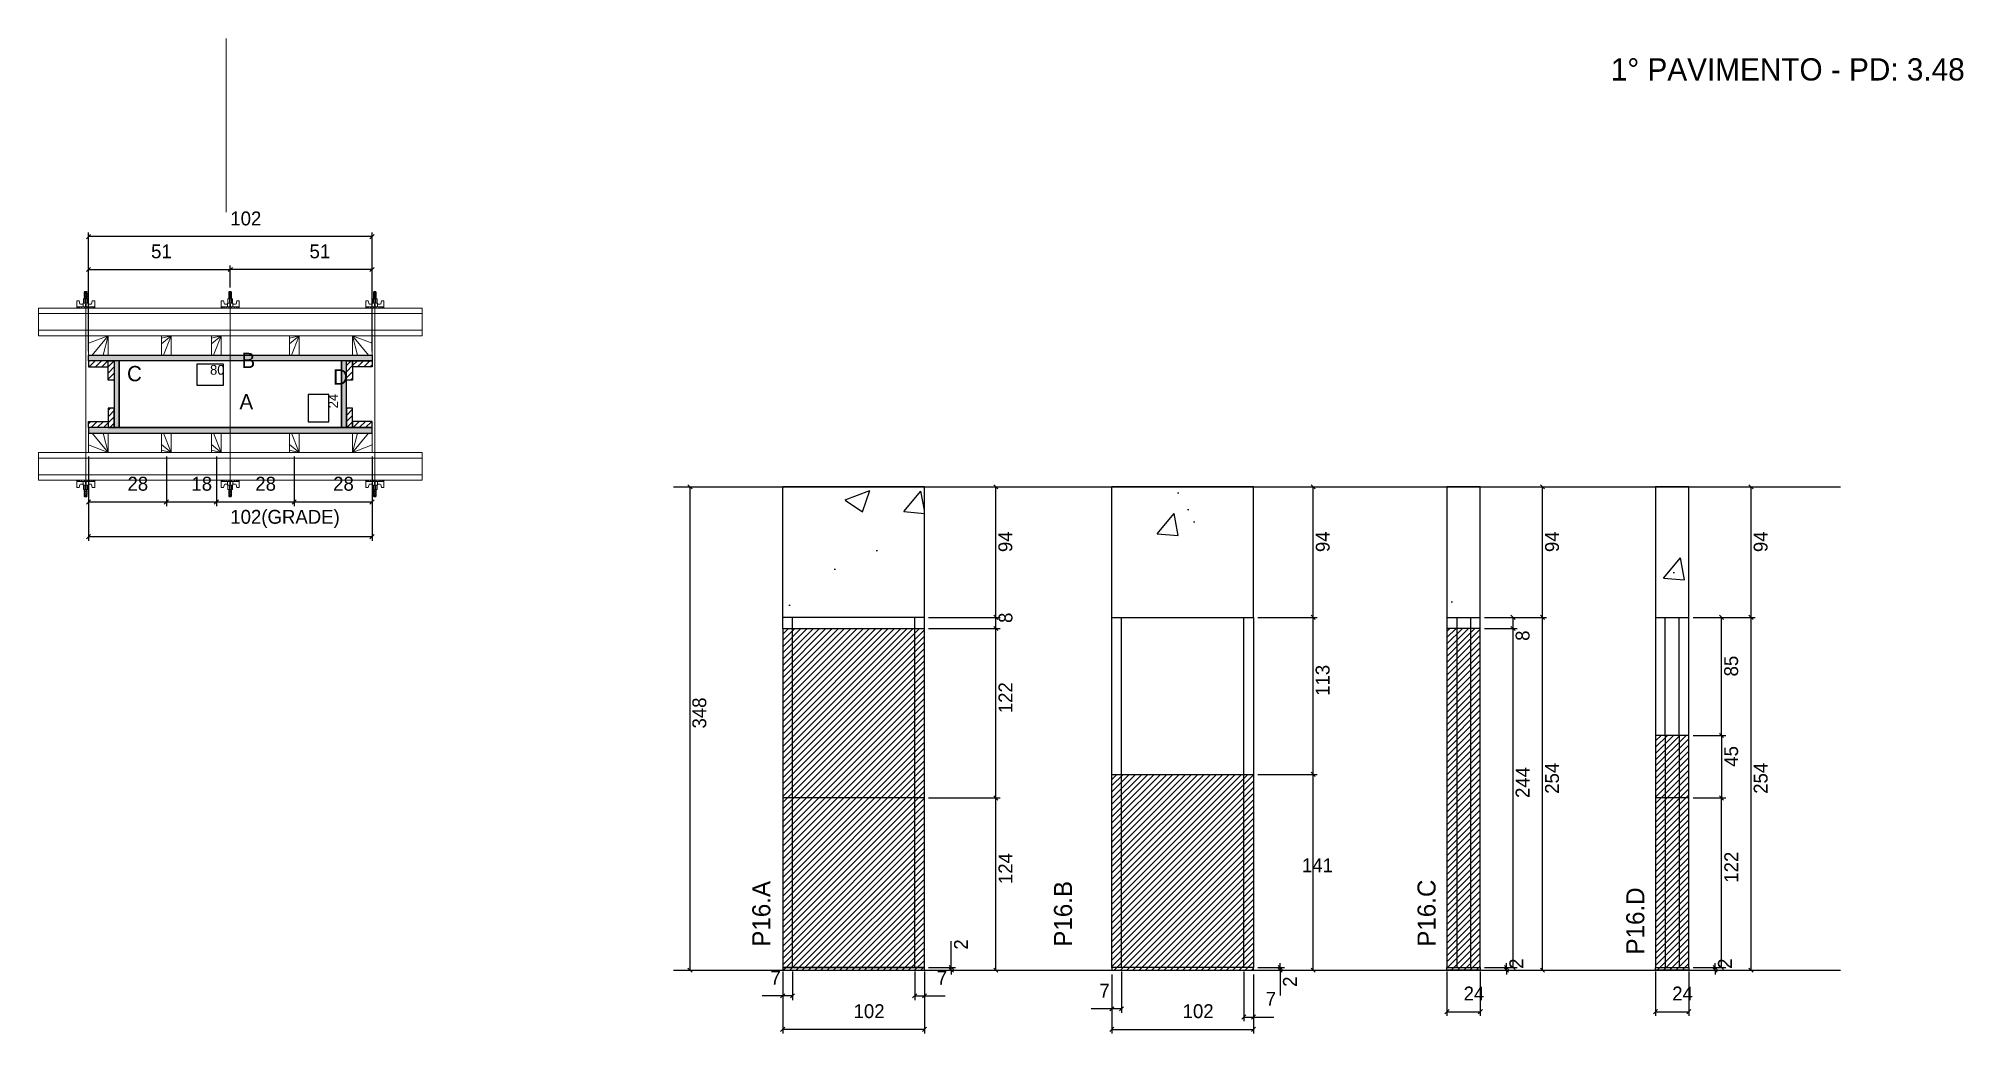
# Model space of a CAD drawing. Header units: metres. Extents: x 7871 to 9256, y 10912 to 11628.
import ezdxf

# ---------------------------------------------------------------- set-up
doc = ezdxf.new("R2010")
doc.units = ezdxf.units.M
for name, color, linetype in [('CHAPA', 7, 'Continuous'), ('COTA', 7, 'Continuous'), ('Hachura', 7, 'Continuous'), ('Madeira', 7, 'Continuous'), ('NOMENCLATURA', 7, 'Continuous'), ('Nível', 7, 'Continuous'), ('Painéis', 7, 'Continuous'), ('Perfil Metálico', 7, 'Continuous'), ('SARR_2.2x7', 7, 'Continuous'), ('SARRAFO', 7, 'Continuous'), ('Texto Seção', 7, 'Continuous'), ('TEXTO_GERAL', 7, 'Continuous')]:
    doc.layers.add(name, color=color, linetype=linetype)

msp = doc.modelspace()

# ---------------------------------------------------------------- hatches: boundary and pattern name
at = {"layer": 'COTA'}
h = msp.add_hatch(dxfattribs=at)
h.set_pattern_fill('AR-CONC')
h.paths.add_polyline_path([(8508.2, 11211.2), (8508.2, 11305.2), (8406.2, 11305.2), (8406.2, 11211.2), (8508.2, 11211.2)])
h = msp.add_hatch(dxfattribs=at)
h.set_pattern_fill('AR-CONC')
h.paths.add_polyline_path([(8745, 11211.2), (8745, 11305.2), (8643, 11305.2), (8643, 11211.2), (8745, 11211.2)])
h = msp.add_hatch(dxfattribs=at)
h.set_pattern_fill('AR-CONC')
h.paths.add_polyline_path([(8884.2, 11211.2), (8908.2, 11211.2), (8908.2, 11305.2), (8884.2, 11305.2), (8884.2, 11211.2)])
h = msp.add_hatch(dxfattribs=at)
h.set_pattern_fill('AR-CONC')
h.paths.add_polyline_path([(9034.3, 11211.2), (9058.3, 11211.2), (9058.3, 11305.2), (9034.3, 11305.2), (9034.3, 11211.2)])
at = {"layer": 'Hachura'}
h = msp.add_hatch(color=7, dxfattribs=at)
h.dxf.hatch_style = 1
h.paths.add_polyline_path([(7906.7, 11395.9), (7906.7, 11399.9), (8110.7, 11399.9), (8110.7, 11395.9), (7906.7, 11395.9)])
h = msp.add_hatch(color=7, dxfattribs=at)
h.dxf.hatch_style = 1
h.paths.add_polyline_path([(7906.7, 11395.9), (7906.7, 11399.9), (8110.7, 11399.9), (8110.7, 11395.9), (7906.7, 11395.9)])
h = msp.add_hatch(dxfattribs=at)
h.set_pattern_fill('ANSI31')
h.paths.add_polyline_path([(7920.7, 11395.9), (7920.7, 11391.5), (7906.7, 11391.5), (7906.7, 11395.9), (7920.7, 11395.9)])
h = msp.add_hatch(dxfattribs=at)
h.set_pattern_fill('ANSI31')
h.paths.add_polyline_path([(7925.1, 11395.9), (7920.7, 11395.9), (7920.7, 11381.9), (7925.1, 11381.9), (7925.1, 11395.9)])
h = msp.add_hatch(color=7, dxfattribs=at)
h.dxf.hatch_style = 1
h.paths.add_polyline_path([(7928.7, 11395.9), (7925.1, 11395.9), (7925.1, 11347.9), (7928.7, 11347.9), (7928.7, 11395.9)])
h = msp.add_hatch(color=7, dxfattribs=at)
h.dxf.hatch_style = 1
h.paths.add_polyline_path([(7928.7, 11395.9), (7925.1, 11395.9), (7925.1, 11347.9), (7928.7, 11347.9), (7928.7, 11395.9)])
h = msp.add_hatch(color=7, dxfattribs=at)
h.dxf.hatch_style = 1
h.paths.add_polyline_path([(8092.3, 11395.9), (8088.7, 11395.9), (8088.7, 11347.9), (8092.3, 11347.9), (8092.3, 11395.9)])
h = msp.add_hatch(color=7, dxfattribs=at)
h.dxf.hatch_style = 1
h.paths.add_polyline_path([(8092.3, 11395.9), (8088.7, 11395.9), (8088.7, 11347.9), (8092.3, 11347.9), (8092.3, 11395.9)])
h = msp.add_hatch(dxfattribs=at)
h.set_pattern_fill('ANSI31')
h.paths.add_polyline_path([(8096.7, 11395.9), (8092.3, 11395.9), (8092.3, 11381.9), (8096.7, 11381.9), (8096.7, 11395.9)])
h = msp.add_hatch(dxfattribs=at)
h.set_pattern_fill('ANSI31')
h.paths.add_polyline_path([(8096.7, 11395.9), (8096.7, 11391.5), (8110.7, 11391.5), (8110.7, 11395.9), (8096.7, 11395.9)])
h = msp.add_hatch(dxfattribs=at)
h.set_pattern_fill('ANSI31')
h.paths.add_polyline_path([(7925.1, 11347.9), (7920.7, 11347.9), (7920.7, 11361.9), (7925.1, 11361.9), (7925.1, 11347.9)])
h = msp.add_hatch(dxfattribs=at)
h.set_pattern_fill('ANSI31')
h.paths.add_polyline_path([(8096.7, 11347.9), (8092.3, 11347.9), (8092.3, 11361.9), (8096.7, 11361.9), (8096.7, 11347.9)])
h = msp.add_hatch(dxfattribs=at)
h.set_pattern_fill('ANSI31')
h.paths.add_polyline_path([(7920.7, 11347.9), (7920.7, 11352.3), (7906.7, 11352.3), (7906.7, 11347.9), (7920.7, 11347.9)])
h = msp.add_hatch(color=7, dxfattribs=at)
h.dxf.hatch_style = 1
h.paths.add_polyline_path([(7906.7, 11347.9), (7906.7, 11343.9), (8110.7, 11343.9), (8110.7, 11347.9), (7906.7, 11347.9)])
h = msp.add_hatch(color=7, dxfattribs=at)
h.dxf.hatch_style = 1
h.paths.add_polyline_path([(7906.7, 11347.9), (7906.7, 11343.9), (8110.7, 11343.9), (8110.7, 11347.9), (7906.7, 11347.9)])
h = msp.add_hatch(dxfattribs=at)
h.set_pattern_fill('ANSI31')
h.paths.add_polyline_path([(8096.7, 11347.9), (8096.7, 11352.3), (8110.7, 11352.3), (8110.7, 11347.9), (8096.7, 11347.9)])
h = msp.add_hatch(dxfattribs=at)
h.set_pattern_fill('ANSI31')
h.paths.add_polyline_path([(8508.2, 10957.2), (8508.2, 11203.2), (8406.2, 11203.2), (8406.2, 10957.2), (8508.2, 10957.2)])
h = msp.add_hatch(dxfattribs=at)
h.set_pattern_fill('ANSI31')
h.paths.add_polyline_path([(8908.2, 10957.2), (8908.2, 11203.2), (8884.2, 11203.2), (8884.2, 10957.2), (8908.2, 10957.2)])
h = msp.add_hatch(dxfattribs=at)
h.set_pattern_fill('ANSI31')
h.paths.add_polyline_path([(9058.3, 10957.2), (9058.3, 11126.2), (9034.3, 11126.2), (9034.3, 10957.2), (9058.3, 10957.2)])
h = msp.add_hatch(dxfattribs=at)
h.set_pattern_fill('ANSI31')
h.paths.add_polyline_path([(8745, 10957.2), (8745, 11098.2), (8643, 11098.2), (8643, 10957.2), (8745, 10957.2)])

# ---------------------------------------------------------------- linework, layer by layer
at = {"layer": 'CHAPA', "color": 1, "lineweight": 25}
for points in [[(7906.7, 11395.9), (7906.7, 11399.9), (8110.7, 11399.9), (8110.7, 11395.9)], [(7906.7, 11395.9), (7906.7, 11399.9), (8110.7, 11399.9), (8110.7, 11395.9)], [(7928.7, 11395.9), (7925.1, 11395.9), (7925.1, 11347.9), (7928.7, 11347.9)], [(7928.7, 11395.9), (7925.1, 11395.9), (7925.1, 11347.9), (7928.7, 11347.9)], [(8092.3, 11395.9), (8088.7, 11395.9), (8088.7, 11347.9), (8092.3, 11347.9)], [(8092.3, 11395.9), (8088.7, 11395.9), (8088.7, 11347.9), (8092.3, 11347.9)], [(7906.7, 11347.9), (7906.7, 11343.9), (8110.7, 11343.9), (8110.7, 11347.9)], [(7906.7, 11347.9), (7906.7, 11343.9), (8110.7, 11343.9), (8110.7, 11347.9)]]:
    msp.add_lwpolyline(points, close=True, dxfattribs=at)
at = {"layer": 'COTA', "color": 0, "lineweight": 25}
for p, q in [((7908.2, 11486.8), (7905.2, 11483.8)), ((8109.2, 11483.8), (8112.2, 11486.8)), ((7908.2, 11463.1), (7905.2, 11460.1)), ((8010.2, 11463.1), (8007.2, 11460.1)), ((8007.2, 11460.1), (8010.2, 11463.1)), ((8109.2, 11460.1), (8112.2, 11463.1)), ((8341, 11303.7), (8338, 11306.7)), ((8561.1, 11303.7), (8558.1, 11306.7)), ((8789.4, 11303.7), (8786.4, 11306.7)), ((8954.4, 11303.7), (8951.4, 11306.7)), ((9104.5, 11303.7), (9101.5, 11306.7)), ((7908.2, 11295.8), (7905.2, 11292.8)), ((7961.2, 11292.8), (7964.2, 11295.8)), ((7964.2, 11295.8), (7961.2, 11292.8)), ((7997.2, 11292.8), (8000.2, 11295.8)), ((8000.2, 11295.8), (7997.2, 11292.8)), ((8053.2, 11292.8), (8056.2, 11295.8)), ((8056.2, 11295.8), (8053.2, 11292.8)), ((8109.2, 11292.8), (8112.2, 11295.8)), ((7908.2, 11270.8), (7905.2, 11267.8)), ((8109.2, 11267.8), (8112.2, 11270.8)), ((8561.1, 11209.7), (8558.1, 11212.7)), ((8558.1, 11212.7), (8561.1, 11209.7)), ((8786.4, 11212.7), (8789.4, 11209.7)), ((8789.4, 11209.7), (8786.4, 11212.7)), ((8933.2, 11209.7), (8930.2, 11212.7)), ((8951.4, 11212.7), (8954.4, 11209.7)), ((8954.4, 11209.7), (8951.4, 11212.7)), ((9083.3, 11209.7), (9080.3, 11212.7)), ((9101.5, 11212.7), (9104.5, 11209.7)), ((9104.5, 11209.7), (9101.5, 11212.7)), ((8561.1, 11201.7), (8558.1, 11204.7)), ((8558.1, 11204.7), (8561.1, 11201.7)), ((8930.2, 11204.7), (8933.2, 11201.7)), ((8933.2, 11201.7), (8930.2, 11204.7)), ((9083.3, 11124.7), (9080.3, 11127.7)), ((9080.3, 11127.7), (9083.3, 11124.7)), ((8786.4, 11099.7), (8789.4, 11096.7)), ((8561.1, 11079.7), (8558.1, 11082.7)), ((8558.1, 11082.7), (8561.1, 11079.7)), ((9080.3, 11082.7), (9083.3, 11079.7)), ((9083.3, 11079.7), (9080.3, 11082.7)), ((8338, 10958.7), (8341, 10955.7)), ((8526, 10960.7), (8529, 10957.7)), ((8529, 10955.7), (8526, 10958.7)), ((8558.1, 10958.7), (8561.1, 10955.7)), ((8762.7, 10960.7), (8765.7, 10957.7)), ((8765.7, 10955.7), (8762.7, 10958.7)), ((8925.6, 10960.7), (8928.6, 10957.7)), ((8928.6, 10955.7), (8925.6, 10958.7)), ((8930.2, 10960.7), (8933.2, 10957.7)), ((8951.4, 10958.7), (8954.4, 10955.7)), ((9075.7, 10960.7), (9078.7, 10957.7)), ((9078.7, 10955.7), (9075.7, 10958.7)), ((9080.3, 10960.7), (9083.3, 10957.7)), ((9101.5, 10958.7), (9104.5, 10955.7)), ((8407.7, 10940.2), (8404.7, 10937.2)), ((8411.7, 10937.2), (8414.7, 10940.2)), ((8502.7, 10940.2), (8499.7, 10937.2)), ((8506.7, 10937.2), (8509.7, 10940.2)), ((8644.5, 10930.9), (8641.5, 10927.9)), ((8648.5, 10927.9), (8651.5, 10930.9)), ((8407.7, 10916.1), (8404.7, 10913.1)), ((8506.7, 10913.1), (8509.7, 10916.1)), ((8739.5, 10925), (8736.5, 10922)), ((8743.5, 10922), (8746.5, 10925)), ((8885.7, 10928.8), (8882.7, 10925.8)), ((8906.7, 10925.8), (8909.7, 10928.8)), ((9035.8, 10928.8), (9032.8, 10925.8)), ((9056.8, 10925.8), (9059.8, 10928.8))]:
    msp.add_line(p, q, dxfattribs=at)
at = {"layer": 'COTA', "color": 241, "lineweight": 25}
for p, q in [((7906.7, 11402.9), (7906.7, 11488.3)), ((8110.7, 11485.3), (7906.7, 11485.3)), ((8110.7, 11402.9), (8110.7, 11488.3)), ((7906.7, 11436.9), (7906.7, 11464.6)), ((7906.7, 11461.6), (8008.7, 11461.6)), ((8008.7, 11448.7), (8008.7, 11464.6)), ((8008.7, 11448.7), (8008.7, 11464.6)), ((8110.7, 11461.6), (8008.7, 11461.6)), ((8110.7, 11436.9), (8110.7, 11464.6)), ((7906.7, 11326.9), (7906.7, 11266.3)), ((7906.7, 11326.9), (7906.7, 11291.3)), ((7962.7, 11326.9), (7962.7, 11291.3)), ((7962.7, 11326.9), (7962.7, 11291.3)), ((7998.7, 11326.9), (7998.7, 11291.3)), ((7998.7, 11326.9), (7998.7, 11291.3)), ((8054.7, 11326.9), (8054.7, 11291.3)), ((8054.7, 11326.9), (8054.7, 11291.3)), ((8110.7, 11326.9), (8110.7, 11266.3)), ((8110.7, 11326.9), (8110.7, 11291.3)), ((8508.2, 11305.2), (8406.2, 11305.2)), ((8406.2, 11211.2), (8406.2, 11305.2)), ((8508.2, 11211.2), (8508.2, 11305.2)), ((8745, 11305.2), (8643, 11305.2)), ((8643, 11211.2), (8643, 11305.2)), ((8745, 11211.2), (8745, 11305.2)), ((7906.7, 11294.3), (7962.7, 11294.3)), ((7962.7, 11294.3), (7998.7, 11294.3)), ((7998.7, 11294.3), (8054.7, 11294.3)), ((8054.7, 11294.3), (8110.7, 11294.3)), ((8110.7, 11269.3), (7906.7, 11269.3))]:
    msp.add_line(p, q, dxfattribs=at)
at = {"layer": 'COTA', "color": 180, "lineweight": 25}
for p, q in [((8003.8, 11393.4), (7984.5, 11393.4)), ((7984.5, 11393.4), (7984.5, 11378.4)), ((8003.8, 11378.4), (8003.8, 11393.4)), ((7984.5, 11378.4), (8003.8, 11378.4)), ((8079.7, 11371.6), (8064.7, 11371.6)), ((8064.7, 11371.6), (8064.7, 11351.9)), ((8079.7, 11351.9), (8079.7, 11371.6)), ((8064.7, 11351.9), (8079.7, 11351.9))]:
    msp.add_line(p, q, dxfattribs=at)
at = {"layer": 'COTA', "color": 4, "lineweight": 25}
for p, q in [((8339.5, 10957.2), (8339.5, 11305.2)), ((8511.2, 11305.2), (8562.6, 11305.2)), ((8559.6, 11211.2), (8559.6, 11305.2)), ((8748, 11305.2), (8790.9, 11305.2)), ((8787.9, 11211.2), (8787.9, 11305.2)), ((8911.2, 11305.2), (8955.9, 11305.2)), ((8952.9, 11211.2), (8952.9, 11305.2)), ((9061.3, 11305.2), (9106, 11305.2)), ((9103, 11211.2), (9103, 11305.2)), ((8511.2, 11211.2), (8562.6, 11211.2)), ((8511.2, 11211.2), (8562.6, 11211.2)), ((8559.6, 11203.2), (8559.6, 11211.2)), ((8748, 11211.2), (8790.9, 11211.2)), ((8748, 11211.2), (8790.9, 11211.2)), ((8787.9, 11098.2), (8787.9, 11211.2)), ((8911.2, 11211.2), (8955.9, 11211.2)), ((8911.2, 11211.2), (8955.9, 11211.2)), ((8911.2, 11211.2), (8934.7, 11211.2)), ((8931.7, 11211.2), (8931.7, 11203.2)), ((8952.9, 10957.2), (8952.9, 11211.2)), ((9061.3, 11211.2), (9106, 11211.2)), ((9061.3, 11211.2), (9106, 11211.2)), ((9061.3, 11211.2), (9084.8, 11211.2)), ((9081.8, 11126.2), (9081.8, 11211.2)), ((9103, 10957.2), (9103, 11211.2)), ((8511.2, 11203.2), (8562.6, 11203.2)), ((8511.2, 11203.2), (8562.6, 11203.2)), ((8559.6, 11081.2), (8559.6, 11203.2)), ((8911.2, 11203.2), (8934.7, 11203.2)), ((8911.2, 11203.2), (8934.7, 11203.2)), ((8931.7, 11203.2), (8931.7, 11188.4)), ((8931.7, 11203.2), (8931.7, 10959.2)), ((9061.3, 11126.2), (9084.8, 11126.2)), ((9061.3, 11126.2), (9084.8, 11126.2)), ((9081.8, 11126.2), (9081.8, 11081.2)), ((8748, 11098.2), (8790.9, 11098.2)), ((8511.2, 11081.2), (8562.6, 11081.2)), ((8511.2, 11081.2), (8562.6, 11081.2)), ((8559.6, 10957.2), (8559.6, 11081.2)), ((9061.3, 11081.2), (9084.8, 11081.2)), ((9061.3, 11081.2), (9084.8, 11081.2)), ((9081.8, 10959.2), (9081.8, 11081.2)), ((8527.5, 10959.2), (8527.5, 10978)), ((8330.6, 10957.2), (8342.5, 10957.2)), ((8511.2, 10959.2), (8530.5, 10959.2)), ((8511.2, 10957.2), (8530.5, 10957.2)), ((8511.2, 10957.2), (8562.6, 10957.2)), ((8527.5, 10957.2), (8527.5, 10959.2)), ((8527.5, 10957.2), (8527.5, 10954.2)), ((8748, 10959.2), (8767.2, 10959.2)), ((8748, 10957.2), (8767.2, 10957.2)), ((8764.2, 10959.2), (8764.2, 10962.2)), ((8764.2, 10959.2), (8764.2, 10957.2)), ((8764.2, 10957.2), (8764.2, 10939.1)), ((8911.2, 10959.2), (8930.1, 10959.2)), ((8911.2, 10959.2), (8934.7, 10959.2)), ((8911.2, 10957.2), (8930.1, 10957.2)), ((8911.2, 10957.2), (8955.9, 10957.2)), ((8927.1, 10959.2), (8927.1, 10962.2)), ((8927.1, 10957.2), (8927.1, 10959.2)), ((8927.1, 10957.2), (8927.1, 10954.2)), ((9061.3, 10959.2), (9080.2, 10959.2)), ((9061.3, 10959.2), (9084.8, 10959.2)), ((9061.3, 10957.2), (9080.2, 10957.2)), ((9061.3, 10957.2), (9106, 10957.2)), ((9077.2, 10959.2), (9077.2, 10962.2)), ((9077.2, 10957.2), (9077.2, 10959.2)), ((9077.2, 10957.2), (9077.2, 10954.2)), ((8406.2, 10956.2), (8406.2, 10911.6)), ((8406.2, 10954.2), (8406.2, 10935.7)), ((8413.2, 10956.2), (8413.2, 10935.7)), ((8501.2, 10956.2), (8501.2, 10935.7)), ((8508.2, 10956.2), (8508.2, 10911.6)), ((8508.2, 10954.2), (8508.2, 10935.7)), ((8643, 10954.2), (8643, 10926.4)), ((8650, 10956.2), (8650, 10926.4)), ((8738, 10956.2), (8738, 10920.5)), ((8745, 10954.2), (8745, 10920.5)), ((8884.2, 10956.2), (8884.2, 10924.3)), ((8908.2, 10956.2), (8908.2, 10924.3)), ((9034.3, 10956.2), (9034.3, 10924.3)), ((9058.3, 10956.2), (9058.3, 10924.3)), ((8406.2, 10938.7), (8391.5, 10938.7)), ((8413.2, 10938.7), (8406.2, 10938.7)), ((8501.2, 10938.7), (8508.2, 10938.7)), ((8508.2, 10938.7), (8523, 10938.7)), ((8643, 10929.4), (8628.2, 10929.4)), ((8650, 10929.4), (8643, 10929.4)), ((8738, 10923.5), (8745, 10923.5)), ((8745, 10923.5), (8759.7, 10923.5)), ((8884.2, 10927.3), (8908.2, 10927.3)), ((9034.3, 10927.3), (9058.3, 10927.3)), ((8508.2, 10914.6), (8406.2, 10914.6))]:
    msp.add_line(p, q, dxfattribs=at)
at = {"layer": 'COTA', "color": 241, "lineweight": 25}
for points in [[(8908.2, 11211.2), (8908.2, 11305.2), (8884.2, 11305.2), (8884.2, 11211.2)], [(9058.3, 11211.2), (9058.3, 11305.2), (9034.3, 11305.2), (9034.3, 11211.2)]]:
    msp.add_lwpolyline(points, dxfattribs=at)
at = {"layer": 'Hachura', "color": 0, "lineweight": 9}
for p, q in [((7905.7, 11443.7), (7903.5, 11444.7)), ((7905.7, 11442.5), (7903.5, 11443.6)), ((7905.7, 11441.3), (7903.5, 11442.4)), ((7903.6, 11445.4), (7904, 11445.7)), ((7903.6, 11445.1), (7903.6, 11445.4)), ((7905.6, 11445.4), (7903.6, 11445.4)), ((7903.6, 11445.1), (7905.6, 11444.1)), ((7903.6, 11445.1), (7905.6, 11444.1)), ((7903.6, 11445), (7905.7, 11443.9)), ((7903.6, 11443.9), (7903.6, 11444.5)), ((7905.6, 11443.6), (7903.6, 11444.5)), ((7903.6, 11443.9), (7905.6, 11442.9)), ((7903.6, 11443.8), (7905.7, 11442.7)), ((7903.6, 11442.7), (7903.6, 11443.4)), ((7905.6, 11442.4), (7903.6, 11443.4)), ((7903.6, 11443.2), (7903.6, 11443.4)), ((7903.6, 11442.7), (7905.6, 11441.8)), ((7903.6, 11442.6), (7905.7, 11441.6)), ((7903.6, 11441.6), (7903.6, 11442.2)), ((7905.6, 11441.2), (7903.6, 11442.2)), ((7904, 11445.7), (7905.2, 11445.7)), ((7905.6, 11444.7), (7904.3, 11445.4)), ((7905.7, 11444.8), (7904.5, 11445.4)), ((7905.1, 11445.4), (7905.7, 11445)), ((7905.6, 11445.4), (7905.2, 11445.7)), ((7905.3, 11445.4), (7905.6, 11445.2)), ((7905.6, 11444.7), (7905.6, 11444.1)), ((7905.6, 11442.9), (7905.6, 11443.6)), ((7905.6, 11442.2), (7905.6, 11442.4)), ((7905.6, 11442.2), (7905.6, 11441.8)), ((8009.7, 11443.7), (8007.5, 11444.7)), ((8009.7, 11442.5), (8007.5, 11443.6)), ((8009.7, 11441.3), (8007.5, 11442.4)), ((8007.6, 11445.4), (8008, 11445.7)), ((8007.6, 11445.1), (8007.6, 11445.4)), ((8009.6, 11445.4), (8007.6, 11445.4)), ((8007.6, 11445.1), (8009.6, 11444.1)), ((8007.6, 11445.1), (8009.6, 11444.1)), ((8007.6, 11445), (8009.7, 11443.9)), ((8007.6, 11443.9), (8007.6, 11444.5)), ((8009.6, 11443.6), (8007.6, 11444.5)), ((8007.6, 11443.9), (8009.6, 11442.9)), ((8007.6, 11443.8), (8009.7, 11442.7)), ((8007.6, 11442.7), (8007.6, 11443.4)), ((8009.6, 11442.4), (8007.6, 11443.4)), ((8007.6, 11443.2), (8007.6, 11443.4)), ((8007.6, 11442.7), (8009.6, 11441.8)), ((8007.6, 11442.6), (8009.7, 11441.6)), ((8007.6, 11441.6), (8007.6, 11442.2)), ((8009.6, 11441.2), (8007.6, 11442.2)), ((8008, 11445.7), (8009.2, 11445.7)), ((8009.6, 11444.7), (8008.3, 11445.4)), ((8009.7, 11444.8), (8008.5, 11445.4)), ((8009.1, 11445.4), (8009.7, 11445)), ((8009.6, 11445.4), (8009.2, 11445.7)), ((8009.3, 11445.4), (8009.6, 11445.2)), ((8009.6, 11444.7), (8009.6, 11444.1)), ((8009.6, 11442.9), (8009.6, 11443.6)), ((8009.6, 11442.2), (8009.6, 11442.4)), ((8009.6, 11442.2), (8009.6, 11441.8)), ((8112.3, 11445.4), (8111.6, 11445)), ((8113.8, 11445), (8111.6, 11443.9)), ((8113.8, 11443.8), (8111.6, 11442.7)), ((8113.8, 11442.6), (8111.6, 11441.6)), ((8111.7, 11444.8), (8112.8, 11445.4)), ((8111.7, 11443.7), (8113.8, 11444.7)), ((8111.7, 11442.5), (8113.8, 11443.6)), ((8111.7, 11441.3), (8113.8, 11442.4)), ((8111.8, 11445.4), (8112.1, 11445.7)), ((8112, 11445.4), (8111.8, 11445.2)), ((8111.8, 11444.7), (8113.1, 11445.4)), ((8111.8, 11445.4), (8113.7, 11445.4)), ((8113.7, 11445.1), (8111.8, 11444.1)), ((8113.7, 11445.1), (8111.8, 11444.1)), ((8111.8, 11444.7), (8111.8, 11444.1)), ((8111.8, 11443.6), (8113.7, 11444.5)), ((8113.7, 11443.9), (8111.8, 11442.9)), ((8111.8, 11442.9), (8111.8, 11443.6)), ((8111.8, 11442.4), (8113.7, 11443.4)), ((8113.7, 11442.7), (8111.8, 11441.8)), ((8111.8, 11442.2), (8111.8, 11442.4)), ((8111.8, 11442.2), (8111.8, 11441.8)), ((8111.8, 11441.2), (8113.7, 11442.2)), ((8113.4, 11445.7), (8112.1, 11445.7)), ((8113.7, 11445.4), (8113.4, 11445.7)), ((8113.7, 11445.1), (8113.7, 11445.4)), ((8113.7, 11443.9), (8113.7, 11444.5)), ((8113.7, 11442.7), (8113.7, 11443.4)), ((8113.7, 11443.2), (8113.7, 11443.4)), ((8113.7, 11441.6), (8113.7, 11442.2)), ((7898.2, 11439.1), (7899.9, 11439.1)), ((7898.2, 11433.9), (7898.2, 11439)), ((7898.2, 11434.8), (7911.1, 11434.8)), ((7898.2, 11434.8), (7903.4, 11434.8)), ((7911.1, 11433.9), (7898.2, 11433.9)), ((7898.4, 11434.8), (7898.4, 11433.9)), ((7898.6, 11434.8), (7898.6, 11433.9)), ((7898.9, 11434.8), (7898.9, 11433.9)), ((7899.4, 11434.8), (7899.4, 11433.9)), ((7899.9, 11439.1), (7900.5, 11436.8)), ((7900.2, 11434.8), (7900.2, 11433.9)), ((7900.8, 11436.6), (7902.7, 11436.6)), ((7901.6, 11434.8), (7901.6, 11433.9)), ((7910.2, 11433.9), (7902.4, 11433.9)), ((7902.7, 11437.4), (7906.6, 11437.4)), ((7902.7, 11434.8), (7902.7, 11437.4)), ((7904.7, 11434.8), (7902.7, 11434.8)), ((7906.3, 11440.6), (7903, 11440.6)), ((7903, 11440.6), (7903, 11437.4)), ((7906.3, 11440.5), (7903, 11440.5)), ((7903.4, 11434.8), (7904, 11434.8)), ((7904.8, 11440.6), (7903.5, 11441.2)), ((7903.6, 11441.6), (7905.6, 11440.6)), ((7904.5, 11440.6), (7903.6, 11441.1)), ((7903.6, 11440.6), (7903.6, 11441.1)), ((7903.7, 11434.5), (7903.7, 11434.7)), ((7903.7, 11434), (7903.7, 11434.5)), ((7904, 11440.6), (7904, 11437.4)), ((7904.4, 11434.8), (7904.4, 11436.8)), ((7904.7, 11434.8), (7904.7, 11433.9)), ((7904.9, 11436.8), (7904.9, 11434.8)), ((7905.6, 11441.2), (7905.6, 11440.6)), ((7905.6, 11440.6), (7905.6, 11437.4)), ((7905.6, 11434.7), (7905.6, 11434.2)), ((7906.3, 11437.4), (7906.3, 11440.6)), ((7906.6, 11437.4), (7906.3, 11437.4)), ((7906.6, 11437.4), (7906.3, 11437.4)), ((7906.6, 11437.4), (7906.6, 11434.8)), ((7908.5, 11436.6), (7906.6, 11436.6)), ((7907.7, 11434.8), (7907.7, 11433.9)), ((7909.4, 11439.1), (7908.9, 11436.8)), ((7909.1, 11434.8), (7909.1, 11433.9)), ((7911.1, 11439.1), (7909.4, 11439.1)), ((7910, 11434.8), (7910, 11433.9)), ((7910.4, 11434.8), (7910.4, 11433.9)), ((7910.8, 11434.8), (7910.8, 11433.9)), ((7911, 11434.8), (7911, 11433.9)), ((7911.1, 11434.8), (7911.1, 11439.1)), ((7911.1, 11434.8), (7911.1, 11433.9)), ((8002.2, 11439.1), (8003.9, 11439.1)), ((8002.2, 11433.9), (8002.2, 11439)), ((8002.2, 11434.8), (8015.1, 11434.8)), ((8002.2, 11434.8), (8007.4, 11434.8)), ((8015.1, 11433.9), (8002.2, 11433.9)), ((8002.4, 11434.8), (8002.4, 11433.9)), ((8002.6, 11434.8), (8002.6, 11433.9)), ((8002.9, 11434.8), (8002.9, 11433.9)), ((8003.4, 11434.8), (8003.4, 11433.9)), ((8003.9, 11439.1), (8004.5, 11436.8)), ((8004.2, 11434.8), (8004.2, 11433.9)), ((8004.8, 11436.6), (8006.7, 11436.6)), ((8005.6, 11434.8), (8005.6, 11433.9)), ((8014.2, 11433.9), (8006.4, 11433.9)), ((8006.7, 11437.4), (8010.6, 11437.4)), ((8006.7, 11434.8), (8006.7, 11437.4)), ((8008.7, 11434.8), (8006.7, 11434.8)), ((8010.3, 11440.6), (8007, 11440.6)), ((8007, 11440.6), (8007, 11437.4)), ((8010.3, 11440.5), (8007, 11440.5)), ((8007.4, 11434.8), (8008, 11434.8)), ((8008.8, 11440.6), (8007.5, 11441.2)), ((8007.6, 11441.6), (8009.6, 11440.6)), ((8008.5, 11440.6), (8007.6, 11441.1)), ((8007.6, 11440.6), (8007.6, 11441.1)), ((8007.7, 11434.5), (8007.7, 11434.7)), ((8007.7, 11434), (8007.7, 11434.5)), ((8008, 11440.6), (8008, 11437.4)), ((8008.4, 11434.8), (8008.4, 11436.8)), ((8008.7, 11434.8), (8008.7, 11433.9)), ((8008.9, 11436.8), (8008.9, 11434.8)), ((8009.6, 11441.2), (8009.6, 11440.6)), ((8009.6, 11440.6), (8009.6, 11437.4)), ((8009.6, 11434.7), (8009.6, 11434.2)), ((8010.3, 11437.4), (8010.3, 11440.6)), ((8010.6, 11437.4), (8010.3, 11437.4)), ((8010.6, 11437.4), (8010.3, 11437.4)), ((8010.6, 11437.4), (8010.6, 11434.8)), ((8012.5, 11436.6), (8010.6, 11436.6)), ((8011.7, 11434.8), (8011.7, 11433.9)), ((8013.4, 11439.1), (8012.9, 11436.8)), ((8013.1, 11434.8), (8013.1, 11433.9)), ((8015.1, 11439.1), (8013.4, 11439.1)), ((8014, 11434.8), (8014, 11433.9)), ((8014.4, 11434.8), (8014.4, 11433.9)), ((8014.8, 11434.8), (8014.8, 11433.9)), ((8015, 11434.8), (8015, 11433.9)), ((8015.1, 11434.8), (8015.1, 11439.1)), ((8015.1, 11434.8), (8015.1, 11433.9)), ((8106.2, 11434.8), (8106.2, 11439.1)), ((8106.2, 11439.1), (8107.9, 11439.1)), ((8119.1, 11434.8), (8106.2, 11434.8)), ((8106.2, 11434.8), (8106.2, 11433.9)), ((8106.2, 11433.9), (8119.1, 11433.9)), ((8106.4, 11434.8), (8106.4, 11433.9)), ((8106.6, 11434.8), (8106.6, 11433.9)), ((8106.9, 11434.8), (8106.9, 11433.9)), ((8107.2, 11433.9), (8115, 11433.9)), ((8107.4, 11434.8), (8107.4, 11433.9)), ((8107.9, 11439.1), (8108.5, 11436.8)), ((8108.2, 11434.8), (8108.2, 11433.9)), ((8108.8, 11436.6), (8110.7, 11436.6)), ((8109.6, 11434.8), (8109.6, 11433.9)), ((8114.6, 11437.4), (8110.7, 11437.4)), ((8110.7, 11437.4), (8110.7, 11434.8)), ((8110.7, 11437.4), (8111, 11437.4)), ((8110.7, 11437.4), (8111, 11437.4)), ((8111, 11440.6), (8114.4, 11440.6)), ((8111, 11437.4), (8111, 11440.6)), ((8111, 11440.5), (8114.4, 11440.5)), ((8111.7, 11434.7), (8111.7, 11434.2)), ((8113.7, 11441.6), (8111.8, 11440.6)), ((8111.8, 11441.2), (8111.8, 11440.6)), ((8111.8, 11440.6), (8111.8, 11437.4)), ((8112.5, 11440.6), (8113.8, 11441.2)), ((8112.5, 11436.8), (8112.5, 11434.8)), ((8112.7, 11434.8), (8114.6, 11434.8)), ((8112.7, 11434.8), (8112.7, 11433.9)), ((8112.8, 11440.6), (8113.7, 11441.1)), ((8113, 11434.8), (8113, 11436.8)), ((8113.3, 11440.6), (8113.3, 11437.4)), ((8114, 11434.8), (8113.3, 11434.8)), ((8113.6, 11434.5), (8113.6, 11434.7)), ((8113.6, 11434), (8113.6, 11434.5)), ((8113.7, 11440.6), (8113.7, 11441.1)), ((8119.1, 11434.8), (8114, 11434.8)), ((8114.4, 11440.6), (8114.4, 11437.4)), ((8114.6, 11434.8), (8114.6, 11437.4)), ((8116.6, 11436.6), (8114.6, 11436.6)), ((8115.7, 11434.8), (8115.7, 11433.9)), ((8117.4, 11439.1), (8116.9, 11436.8)), ((8117.1, 11434.8), (8117.1, 11433.9)), ((8119.1, 11439.1), (8117.4, 11439.1)), ((8118, 11434.8), (8118, 11433.9)), ((8118.4, 11434.8), (8118.4, 11433.9)), ((8118.8, 11434.8), (8118.8, 11433.9)), ((8119, 11434.8), (8119, 11433.9)), ((8119.1, 11433.9), (8119.1, 11439)), ((7911.1, 11309.9), (7898.2, 11309.9)), ((7898.2, 11309.9), (7898.2, 11304.8)), ((7898.2, 11309), (7911.1, 11309)), ((7898.2, 11309), (7903.4, 11309)), ((7898.2, 11304.7), (7899.9, 11304.7)), ((7898.4, 11309), (7898.4, 11309.9)), ((7898.6, 11309), (7898.6, 11309.9)), ((7898.9, 11309), (7898.9, 11309.9)), ((7899.4, 11309), (7899.4, 11309.9)), ((7899.9, 11304.7), (7900.5, 11306.9)), ((7900.2, 11309), (7900.2, 11309.9)), ((7900.8, 11307.2), (7902.7, 11307.2)), ((7901.6, 11309), (7901.6, 11309.9)), ((7910.2, 11309.9), (7902.4, 11309.9)), ((7904.7, 11309), (7902.7, 11309)), ((7902.7, 11309), (7902.7, 11306.4)), ((7902.7, 11306.4), (7906.6, 11306.4)), ((7903, 11303.2), (7903, 11306.4)), ((7903.4, 11309), (7904, 11309)), ((7903.7, 11309.7), (7903.7, 11309.3)), ((7903.7, 11309.3), (7903.7, 11309.1)), ((7904, 11303.2), (7904, 11306.4)), ((7904.4, 11309), (7904.4, 11307)), ((7904.7, 11309), (7904.7, 11309.9)), ((7904.9, 11307), (7904.9, 11309)), ((7905.6, 11309.1), (7905.6, 11309.6)), ((7905.6, 11303.2), (7905.6, 11306.4)), ((7906.3, 11306.4), (7906.3, 11303.2)), ((7906.6, 11306.4), (7906.3, 11306.4)), ((7906.6, 11306.4), (7906.3, 11306.4)), ((7906.6, 11306.4), (7906.6, 11309)), ((7908.5, 11307.2), (7906.6, 11307.2)), ((7907.7, 11309), (7907.7, 11309.9)), ((7909.4, 11304.7), (7908.9, 11306.9)), ((7909.1, 11309), (7909.1, 11309.9)), ((7911.1, 11304.7), (7909.4, 11304.7)), ((7910, 11309), (7910, 11309.9)), ((7910.4, 11309), (7910.4, 11309.9)), ((7910.8, 11309), (7910.8, 11309.9)), ((7911, 11309), (7911, 11309.9)), ((7911.1, 11309), (7911.1, 11309.9)), ((7911.1, 11309), (7911.1, 11304.7)), ((8015.1, 11309.9), (8002.2, 11309.9)), ((8002.2, 11309.9), (8002.2, 11304.8)), ((8002.2, 11309), (8015.1, 11309)), ((8002.2, 11309), (8007.4, 11309)), ((8002.2, 11304.7), (8003.9, 11304.7)), ((8002.4, 11309), (8002.4, 11309.9)), ((8002.6, 11309), (8002.6, 11309.9)), ((8002.9, 11309), (8002.9, 11309.9)), ((8003.4, 11309), (8003.4, 11309.9)), ((8003.9, 11304.7), (8004.5, 11306.9)), ((8004.2, 11309), (8004.2, 11309.9)), ((8004.8, 11307.2), (8006.7, 11307.2)), ((8005.6, 11309), (8005.6, 11309.9)), ((8014.2, 11309.9), (8006.4, 11309.9)), ((8008.7, 11309), (8006.7, 11309)), ((8006.7, 11309), (8006.7, 11306.4)), ((8006.7, 11306.4), (8010.6, 11306.4)), ((8007, 11303.2), (8007, 11306.4)), ((8007.4, 11309), (8008, 11309)), ((8007.7, 11309.7), (8007.7, 11309.3)), ((8007.7, 11309.3), (8007.7, 11309.1)), ((8008, 11303.2), (8008, 11306.4)), ((8008.4, 11309), (8008.4, 11307)), ((8008.7, 11309), (8008.7, 11309.9)), ((8008.9, 11307), (8008.9, 11309)), ((8009.6, 11309.1), (8009.6, 11309.6)), ((8009.6, 11303.2), (8009.6, 11306.4)), ((8010.3, 11306.4), (8010.3, 11303.2)), ((8010.6, 11306.4), (8010.3, 11306.4)), ((8010.6, 11306.4), (8010.3, 11306.4)), ((8010.6, 11306.4), (8010.6, 11309)), ((8012.5, 11307.2), (8010.6, 11307.2)), ((8011.7, 11309), (8011.7, 11309.9)), ((8013.4, 11304.7), (8012.9, 11306.9)), ((8013.1, 11309), (8013.1, 11309.9)), ((8015.1, 11304.7), (8013.4, 11304.7)), ((8014, 11309), (8014, 11309.9)), ((8014.4, 11309), (8014.4, 11309.9)), ((8014.8, 11309), (8014.8, 11309.9)), ((8015, 11309), (8015, 11309.9)), ((8015.1, 11309), (8015.1, 11309.9)), ((8015.1, 11309), (8015.1, 11304.7)), ((8106.2, 11309.9), (8119.1, 11309.9)), ((8106.2, 11309), (8106.2, 11309.9)), ((8119.1, 11309), (8106.2, 11309)), ((8106.2, 11309), (8106.2, 11304.7)), ((8106.2, 11304.7), (8107.9, 11304.7)), ((8106.4, 11309), (8106.4, 11309.9)), ((8106.6, 11309), (8106.6, 11309.9)), ((8106.9, 11309), (8106.9, 11309.9)), ((8107.2, 11309.9), (8115, 11309.9)), ((8107.4, 11309), (8107.4, 11309.9)), ((8107.9, 11304.7), (8108.5, 11306.9)), ((8108.2, 11309), (8108.2, 11309.9)), ((8108.8, 11307.2), (8110.7, 11307.2)), ((8109.6, 11309), (8109.6, 11309.9)), ((8110.7, 11306.4), (8110.7, 11309)), ((8114.6, 11306.4), (8110.7, 11306.4)), ((8110.7, 11306.4), (8111, 11306.4)), ((8110.7, 11306.4), (8111, 11306.4)), ((8111, 11306.4), (8111, 11303.2)), ((8111.7, 11309.1), (8111.7, 11309.6)), ((8111.8, 11303.2), (8111.8, 11306.4)), ((8112.5, 11307), (8112.5, 11309)), ((8112.7, 11309), (8112.7, 11309.9)), ((8112.7, 11309), (8114.6, 11309)), ((8113, 11309), (8113, 11307)), ((8114, 11309), (8113.3, 11309)), ((8113.3, 11303.2), (8113.3, 11306.4)), ((8113.6, 11309.7), (8113.6, 11309.3)), ((8113.6, 11309.3), (8113.6, 11309.1)), ((8119.1, 11309), (8114, 11309)), ((8114.4, 11303.2), (8114.4, 11306.4)), ((8114.6, 11309), (8114.6, 11306.4)), ((8116.6, 11307.2), (8114.6, 11307.2)), ((8115.7, 11309), (8115.7, 11309.9)), ((8117.4, 11304.7), (8116.9, 11306.9)), ((8117.1, 11309), (8117.1, 11309.9)), ((8119.1, 11304.7), (8117.4, 11304.7)), ((8118, 11309), (8118, 11309.9)), ((8118.4, 11309), (8118.4, 11309.9)), ((8118.8, 11309), (8118.8, 11309.9)), ((8119, 11309), (8119, 11309.9)), ((8119.1, 11309.9), (8119.1, 11304.8)), ((7906.3, 11303.3), (7903, 11303.3)), ((7906.3, 11303.2), (7903, 11303.2)), ((7904.8, 11303.2), (7903.5, 11302.6)), ((7905.7, 11302.5), (7903.5, 11301.4)), ((7905.7, 11301.3), (7903.5, 11300.2)), ((7905.7, 11300.1), (7903.5, 11299.1)), ((7903.6, 11302.2), (7905.6, 11303.2)), ((7904.5, 11303.2), (7903.6, 11302.7)), ((7903.6, 11303.2), (7903.6, 11302.7)), ((7905.6, 11302.5), (7903.6, 11301.6)), ((7903.6, 11302.2), (7903.6, 11301.6)), ((7903.6, 11301.2), (7905.7, 11302.2)), ((7903.6, 11301.1), (7905.6, 11302)), ((7905.6, 11301.4), (7903.6, 11300.4)), ((7903.6, 11301.1), (7903.6, 11300.4)), ((7903.6, 11300), (7905.7, 11301.1)), ((7903.6, 11299.9), (7905.6, 11300.9)), ((7903.6, 11300.6), (7903.6, 11300.4)), ((7905.6, 11300.2), (7903.6, 11299.3)), ((7903.6, 11299.9), (7903.6, 11299.3)), ((7903.6, 11298.8), (7905.7, 11299.9)), ((7903.6, 11298.7), (7905.6, 11299.7)), ((7903.6, 11298.7), (7905.6, 11299.7)), ((7903.6, 11298.7), (7903.6, 11298.4)), ((7903.6, 11298.4), (7904, 11298.1)), ((7905.6, 11298.4), (7903.6, 11298.4)), ((7904, 11298.1), (7905.2, 11298.1)), ((7905.6, 11299.1), (7904.3, 11298.4)), ((7905.7, 11299), (7904.5, 11298.4)), ((7905.1, 11298.4), (7905.7, 11298.8)), ((7905.6, 11298.4), (7905.2, 11298.1)), ((7905.3, 11298.4), (7905.6, 11298.5)), ((7905.6, 11302.5), (7905.6, 11303.2)), ((7905.6, 11301.6), (7905.6, 11302)), ((7905.6, 11301.6), (7905.6, 11301.4)), ((7905.6, 11300.9), (7905.6, 11300.2)), ((7905.6, 11299.1), (7905.6, 11299.7)), ((8010.3, 11303.3), (8007, 11303.3)), ((8010.3, 11303.2), (8007, 11303.2)), ((8008.8, 11303.2), (8007.5, 11302.6)), ((8009.7, 11302.5), (8007.5, 11301.4)), ((8009.7, 11301.3), (8007.5, 11300.2)), ((8009.7, 11300.1), (8007.5, 11299.1)), ((8007.6, 11302.2), (8009.6, 11303.2)), ((8008.5, 11303.2), (8007.6, 11302.7)), ((8007.6, 11303.2), (8007.6, 11302.7)), ((8009.6, 11302.5), (8007.6, 11301.6)), ((8007.6, 11302.2), (8007.6, 11301.6)), ((8007.6, 11301.2), (8009.7, 11302.2)), ((8007.6, 11301.1), (8009.6, 11302)), ((8009.6, 11301.4), (8007.6, 11300.4)), ((8007.6, 11301.1), (8007.6, 11300.4)), ((8007.6, 11300), (8009.7, 11301.1)), ((8007.6, 11299.9), (8009.6, 11300.9)), ((8007.6, 11300.6), (8007.6, 11300.4)), ((8009.6, 11300.2), (8007.6, 11299.3)), ((8007.6, 11299.9), (8007.6, 11299.3)), ((8007.6, 11298.8), (8009.7, 11299.9)), ((8007.6, 11298.7), (8009.6, 11299.7)), ((8007.6, 11298.7), (8009.6, 11299.7)), ((8007.6, 11298.7), (8007.6, 11298.4)), ((8007.6, 11298.4), (8008, 11298.1)), ((8009.6, 11298.4), (8007.6, 11298.4)), ((8008, 11298.1), (8009.2, 11298.1)), ((8009.6, 11299.1), (8008.3, 11298.4)), ((8009.7, 11299), (8008.5, 11298.4)), ((8009.1, 11298.4), (8009.7, 11298.8)), ((8009.6, 11298.4), (8009.2, 11298.1)), ((8009.3, 11298.4), (8009.6, 11298.5)), ((8009.6, 11302.5), (8009.6, 11303.2)), ((8009.6, 11301.6), (8009.6, 11302)), ((8009.6, 11301.6), (8009.6, 11301.4)), ((8009.6, 11300.9), (8009.6, 11300.2)), ((8009.6, 11299.1), (8009.6, 11299.7)), ((8111, 11303.3), (8114.4, 11303.3)), ((8111, 11303.2), (8114.4, 11303.2)), ((8113.8, 11301.2), (8111.6, 11302.2)), ((8113.8, 11300), (8111.6, 11301.1)), ((8113.8, 11298.8), (8111.6, 11299.9)), ((8112.3, 11298.4), (8111.6, 11298.8)), ((8111.7, 11302.5), (8113.8, 11301.4)), ((8111.7, 11301.3), (8113.8, 11300.2)), ((8111.7, 11300.1), (8113.8, 11299.1)), ((8111.7, 11299), (8112.8, 11298.4)), ((8111.8, 11302.5), (8111.8, 11303.2)), ((8113.7, 11302.2), (8111.8, 11303.2)), ((8111.8, 11302.5), (8113.7, 11301.6)), ((8111.8, 11301.6), (8111.8, 11302)), ((8113.7, 11301.1), (8111.8, 11302)), ((8111.8, 11301.6), (8111.8, 11301.4)), ((8111.8, 11301.4), (8113.7, 11300.4)), ((8111.8, 11300.9), (8111.8, 11300.2)), ((8113.7, 11299.9), (8111.8, 11300.9)), ((8111.8, 11300.2), (8113.7, 11299.3)), ((8113.7, 11298.7), (8111.8, 11299.7)), ((8111.8, 11299.1), (8111.8, 11299.7)), ((8113.7, 11298.7), (8111.8, 11299.7)), ((8111.8, 11299.1), (8113.1, 11298.4)), ((8112, 11298.4), (8111.8, 11298.5)), ((8111.8, 11298.4), (8112.1, 11298.1)), ((8111.8, 11298.4), (8113.7, 11298.4)), ((8113.4, 11298.1), (8112.1, 11298.1)), ((8112.5, 11303.2), (8113.8, 11302.6)), ((8112.8, 11303.2), (8113.7, 11302.7)), ((8113.7, 11298.4), (8113.4, 11298.1)), ((8113.7, 11303.2), (8113.7, 11302.7)), ((8113.7, 11302.2), (8113.7, 11301.6)), ((8113.7, 11301.1), (8113.7, 11300.4)), ((8113.7, 11300.6), (8113.7, 11300.4)), ((8113.7, 11299.9), (8113.7, 11299.3)), ((8113.7, 11298.7), (8113.7, 11298.4))]:
    msp.add_line(p, q, dxfattribs=at)
at = {"layer": 'Hachura', "color": 251, "lineweight": 9}
for p, q in [((7904.7, 11444.7), (7904.7, 11302.9)), ((8008.7, 11444.7), (8008.7, 11302.9)), ((8112.7, 11444.7), (8112.7, 11302.9))]:
    msp.add_line(p, q, dxfattribs=at)
at = {"layer": 'Madeira', "color": 126, "lineweight": 18}
for p, q in [((7920.7, 11413.9), (7906.7, 11408.5)), ((7920.7, 11413.9), (7909.2, 11399.9)), ((7920.7, 11413.9), (7917.2, 11399.9)), ((7966.2, 11413.9), (7959.2, 11408.2)), ((7966.2, 11413.9), (7959.2, 11412.2)), ((7966.2, 11413.9), (7960.7, 11399.9)), ((8002.2, 11413.9), (7995.2, 11408.2)), ((8002.2, 11413.9), (7995.2, 11412.2)), ((8002.2, 11413.9), (7996.7, 11399.9)), ((8058.2, 11413.9), (8051.2, 11408.2)), ((8058.2, 11413.9), (8051.2, 11412.2)), ((8058.2, 11413.9), (8052.7, 11399.9)), ((8096.7, 11413.9), (8108.2, 11399.9)), ((8096.7, 11413.9), (8100.2, 11399.9)), ((8096.7, 11413.9), (8110.7, 11408.5)), ((7920.7, 11329.9), (7906.7, 11335.3)), ((7920.7, 11329.9), (7909.2, 11343.9)), ((7920.7, 11329.9), (7917.2, 11343.9)), ((7966.2, 11329.9), (7959.2, 11335.6)), ((7966.2, 11329.9), (7959.2, 11331.6)), ((7966.2, 11329.9), (7960.7, 11343.9)), ((8002.2, 11329.9), (7995.2, 11335.6)), ((8002.2, 11329.9), (7995.2, 11331.6)), ((8002.2, 11329.9), (7996.7, 11343.9)), ((8058.2, 11329.9), (8051.2, 11335.6)), ((8058.2, 11329.9), (8051.2, 11331.6)), ((8058.2, 11329.9), (8052.7, 11343.9)), ((8096.7, 11329.9), (8108.2, 11343.9)), ((8096.7, 11329.9), (8100.2, 11343.9)), ((8096.7, 11329.9), (8110.7, 11335.3))]:
    msp.add_line(p, q, dxfattribs=at)
for points in [[(8110.7, 11413.9), (8110.7, 11399.9), (7906.7, 11399.9), (7906.7, 11413.9)], [(7920.7, 11413.9), (7920.7, 11399.9), (7906.7, 11399.9), (7906.7, 11413.9)], [(7966.2, 11413.9), (7959.2, 11413.9), (7959.2, 11399.9), (7966.2, 11399.9)], [(8002.2, 11413.9), (7995.2, 11413.9), (7995.2, 11399.9), (8002.2, 11399.9)], [(8058.2, 11413.9), (8051.2, 11413.9), (8051.2, 11399.9), (8058.2, 11399.9)], [(8096.7, 11413.9), (8096.7, 11399.9), (8110.7, 11399.9), (8110.7, 11413.9)], [(8110.7, 11329.9), (8110.7, 11343.9), (7906.7, 11343.9), (7906.7, 11329.9)], [(7920.7, 11329.9), (7920.7, 11343.9), (7906.7, 11343.9), (7906.7, 11329.9)], [(7966.2, 11329.9), (7959.2, 11329.9), (7959.2, 11343.9), (7966.2, 11343.9)], [(8002.2, 11329.9), (7995.2, 11329.9), (7995.2, 11343.9), (8002.2, 11343.9)], [(8058.2, 11329.9), (8051.2, 11329.9), (8051.2, 11343.9), (8058.2, 11343.9)], [(8096.7, 11329.9), (8096.7, 11343.9), (8110.7, 11343.9), (8110.7, 11329.9)]]:
    msp.add_lwpolyline(points, close=True, dxfattribs=at)
at = {"layer": 'Nível', "color": 4, "lineweight": 25}
for p, q in [((8327.6, 11305.2), (9167.4, 11305.2)), ((8327.6, 10957.2), (9167.4, 10957.2))]:
    msp.add_line(p, q, dxfattribs=at)
at = {"layer": 'Painéis', "color": 200, "lineweight": 25}
for p, q in [((8406.2, 11203.2), (8406.2, 11211.2)), ((8508.2, 11211.2), (8406.2, 11211.2)), ((8508.2, 11203.2), (8508.2, 11211.2)), ((8643, 10959.2), (8643, 11211.2)), ((8643, 11211.2), (8745, 11211.2)), ((8745, 11211.2), (8745, 10959.2)), ((8884.2, 11211.2), (8884.2, 10959.2)), ((8884.2, 11211.2), (8908.2, 11211.2)), ((8908.2, 10959.2), (8908.2, 11211.2)), ((9034.3, 11211.2), (9034.3, 10959.2)), ((9034.3, 11211.2), (9058.3, 11211.2)), ((9058.3, 10959.2), (9058.3, 11211.2)), ((8406.2, 11203.2), (8406.2, 10957.2)), ((8406.2, 11203.2), (8508.2, 11203.2)), ((8508.2, 10957.2), (8508.2, 11203.2)), ((8908.2, 11203.2), (8884.2, 11203.2)), ((9058.3, 11126.2), (9034.3, 11126.2)), ((8643, 11098.2), (8745, 11098.2)), ((8508.2, 11081.2), (8406.2, 11081.2)), ((9058.3, 11081.2), (9034.3, 11081.2)), ((8406.2, 10959.2), (8508.2, 10959.2)), ((8745, 10959.2), (8643, 10959.2)), ((8643, 10957.2), (8745, 10957.2)), ((8884.2, 10959.2), (8908.2, 10959.2)), ((9034.3, 10959.2), (9058.3, 10959.2))]:
    msp.add_line(p, q, dxfattribs=at)
at = {"layer": 'Painéis', "color": 4, "lineweight": 25}
for p, q in [((8748, 11098.2), (8790.9, 11098.2)), ((8787.9, 10957.2), (8787.9, 11098.2)), ((8748, 10957.2), (8790.9, 10957.2)), ((8643, 10954.2), (8643, 10911.6)), ((8745, 10954.2), (8745, 10911.6)), ((8643, 10914.6), (8745, 10914.6))]:
    msp.add_line(p, q, dxfattribs=at)
at = {"layer": 'Painéis', "color": 0, "lineweight": 25}
for p, q in [((8789.4, 11096.7), (8786.4, 11099.7)), ((8786.4, 10958.7), (8789.4, 10955.7)), ((8644.5, 10916.1), (8641.5, 10913.1)), ((8743.5, 10913.1), (8746.5, 10916.1))]:
    msp.add_line(p, q, dxfattribs=at)
at = {"layer": 'Painéis', "color": 200, "lineweight": 25}
for points in [[(8088.7, 11347.9), (8088.7, 11395.9), (7928.7, 11395.9), (7928.7, 11347.9)], [(8508.2, 10959.2), (8406.2, 10959.2), (8406.2, 10957.2), (8508.2, 10957.2)], [(8745, 10959.2), (8643, 10959.2), (8643, 10957.2), (8745, 10957.2)], [(8884.2, 10959.2), (8908.2, 10959.2), (8908.2, 10957.2), (8884.2, 10957.2)], [(9034.3, 10959.2), (9058.3, 10959.2), (9058.3, 10957.2), (9034.3, 10957.2)]]:
    msp.add_lwpolyline(points, close=True, dxfattribs=at)
at = {"layer": 'Perfil Metálico', "color": 224, "lineweight": 18}
for points in [[(7870.7, 11433.9), (7870.7, 11413.9), (8146.7, 11413.9), (8146.7, 11433.9)], [(8146.7, 11417.9), (8146.7, 11429.9), (7870.7, 11429.9), (7870.7, 11417.9)], [(7870.7, 11309.9), (7870.7, 11329.9), (8146.7, 11329.9), (8146.7, 11309.9)], [(8146.7, 11325.9), (8146.7, 11313.9), (7870.7, 11313.9), (7870.7, 11325.9)]]:
    msp.add_lwpolyline(points, close=True, dxfattribs=at)
at = {"layer": 'SARR_2.2x7', "color": 40, "lineweight": 25}
for p, q in [((8413.2, 11203.2), (8413.2, 11211.2)), ((8501.2, 11203.2), (8501.2, 11211.2)), ((8650, 11098.2), (8650, 11211.2)), ((8738, 11098.2), (8738, 11211.2)), ((8891.2, 11211.2), (8891.2, 11203.2)), ((8901.2, 11211.2), (8901.2, 11203.2)), ((9041.3, 11126.2), (9041.3, 11211.2)), ((9051.3, 11126.2), (9051.3, 11211.2)), ((8413.2, 11081.2), (8413.2, 11203.2)), ((8501.2, 11081.2), (8501.2, 11203.2)), ((8891.2, 11203.2), (8891.2, 10959.2)), ((8901.2, 11203.2), (8901.2, 10959.2)), ((9041.3, 11126.2), (9041.3, 10959.2)), ((9051.3, 11126.2), (9051.3, 10959.2)), ((8650, 10959.2), (8650, 11098.2)), ((8738, 10959.2), (8738, 11098.2)), ((8413.2, 10959.2), (8413.2, 11081.2)), ((8501.2, 10959.2), (8501.2, 11081.2))]:
    msp.add_line(p, q, dxfattribs=at)
at = {"layer": 'SARRAFO', "color": 251, "lineweight": 25}
for points in [[(7906.7, 11391.5), (7920.7, 11391.5), (7920.7, 11395.9), (7906.7, 11395.9)], [(7920.7, 11381.9), (7920.7, 11395.9), (7925.1, 11395.9), (7925.1, 11381.9)], [(8092.3, 11381.9), (8092.3, 11395.9), (8096.7, 11395.9), (8096.7, 11381.9)], [(8110.7, 11391.5), (8096.7, 11391.5), (8096.7, 11395.9), (8110.7, 11395.9)], [(7920.7, 11361.9), (7920.7, 11347.9), (7925.1, 11347.9), (7925.1, 11361.9)], [(8092.3, 11361.9), (8092.3, 11347.9), (8096.7, 11347.9), (8096.7, 11361.9)], [(7906.7, 11352.3), (7920.7, 11352.3), (7920.7, 11347.9), (7906.7, 11347.9)], [(8110.7, 11352.3), (8096.7, 11352.3), (8096.7, 11347.9), (8110.7, 11347.9)]]:
    msp.add_lwpolyline(points, close=True, dxfattribs=at)
at = {"layer": 'Texto Seção', "color": 252, "lineweight": 15}
msp.add_line((8005.7, 11503), (8005.7, 11628), dxfattribs=at)

# ---------------------------------------------------------------- texts
at = {"layer": 'COTA', "color": 241, "lineweight": 25}
for s, p in [('102', (8008.7, 11493.4)), ('51', (7951.7, 11469.7)), ('51', (8065.7, 11469.7)), ('28', (7934.7, 11302.4)), ('18', (7980.7, 11302.4)), ('28', (8026.7, 11302.4)), ('28', (8082.7, 11302.4)), ('102(GRADE)', (8008.7, 11278.6))]:
    msp.add_text(s, height=10, dxfattribs=at).set_placement(p)
at = {"layer": 'COTA', "color": 1, "lineweight": 25}
msp.add_text('80', height=7, dxfattribs=at).set_placement((7994.1, 11385.9))
msp.add_text('24', height=7, rotation=90, dxfattribs=at).set_placement((8086.2, 11361.7))
at = {"layer": 'COTA', "color": 240, "lineweight": 25}
for s, p in [('94', (8571.4, 11258.2)), ('94', (8799.8, 11258.2)), ('94', (8964.8, 11258.2)), ('94', (9114.9, 11258.2)), ('8', (8571.5, 11207.2)), ('8', (8943.6, 11194.3)), ('85', (9093.7, 11168.7)), ('113', (8799.7, 11154.7)), ('348', (8351.2, 11131.2)), ('122', (8571.5, 11142.2)), ('45', (9093.7, 11103.7)), ('244', (8943.6, 11081.2)), ('254', (8964.8, 11084.2)), ('254', (9114.9, 11084.2)), ('124', (8571.5, 11019.2)), ('122', (9093.8, 11020.2)), ('2', (8539.5, 10972)), ('2', (8939.1, 10958.2)), ('2', (9089.2, 10958.2)), ('2', (8776.2, 10945.2))]:
    msp.add_text(s, height=10, rotation=90, dxfattribs=at).set_placement(p)
for s, p in [('7', (8397.4, 10946.8)), ('7', (8517.1, 10946.8)), ('7', (8634.1, 10937.5)), ('24', (8896.2, 10935.4)), ('24', (9046.3, 10935.4)), ('102', (8457.2, 10922.7)), ('7', (8753.8, 10931.6))]:
    msp.add_text(s, height=10, dxfattribs=at).set_placement(p)
at = {"layer": 'NOMENCLATURA', "color": 2, "lineweight": 25}
msp.add_text('1° PAVIMENTO - PD: 3.48', height=16, dxfattribs=at).set_placement((9002.1, 11597.7))
at = {"layer": 'Painéis', "color": 240, "lineweight": 25}
for s, p in [('141', (8779.8, 11027.7)), ('102', (8694, 10922.7))]:
    msp.add_text(s, height=10, dxfattribs=at).set_placement(p)
at = {"layer": 'Texto Seção', "color": 7, "lineweight": 15}
for s, p in [('P16.A', (8397.3, 10974.1)), ('P16.B', (8614.4, 10974.1)), ('P16.C', (8876, 10974.1)), ('P16.D', (9026.2, 10968.5))]:
    msp.add_text(s, height=13, rotation=90, dxfattribs=at).set_placement(p)
at = {"layer": 'TEXTO_GERAL', "color": 7, "lineweight": 25}
for s, p in [('B', (8016.8, 11390.7)), ('C', (7934.4, 11381.2)), ('D', (8082.7, 11378.8)), ('A', (8015.3, 11361))]:
    msp.add_text(s, height=11, dxfattribs=at).set_placement(p)

doc.saveas('drawing.dxf')
